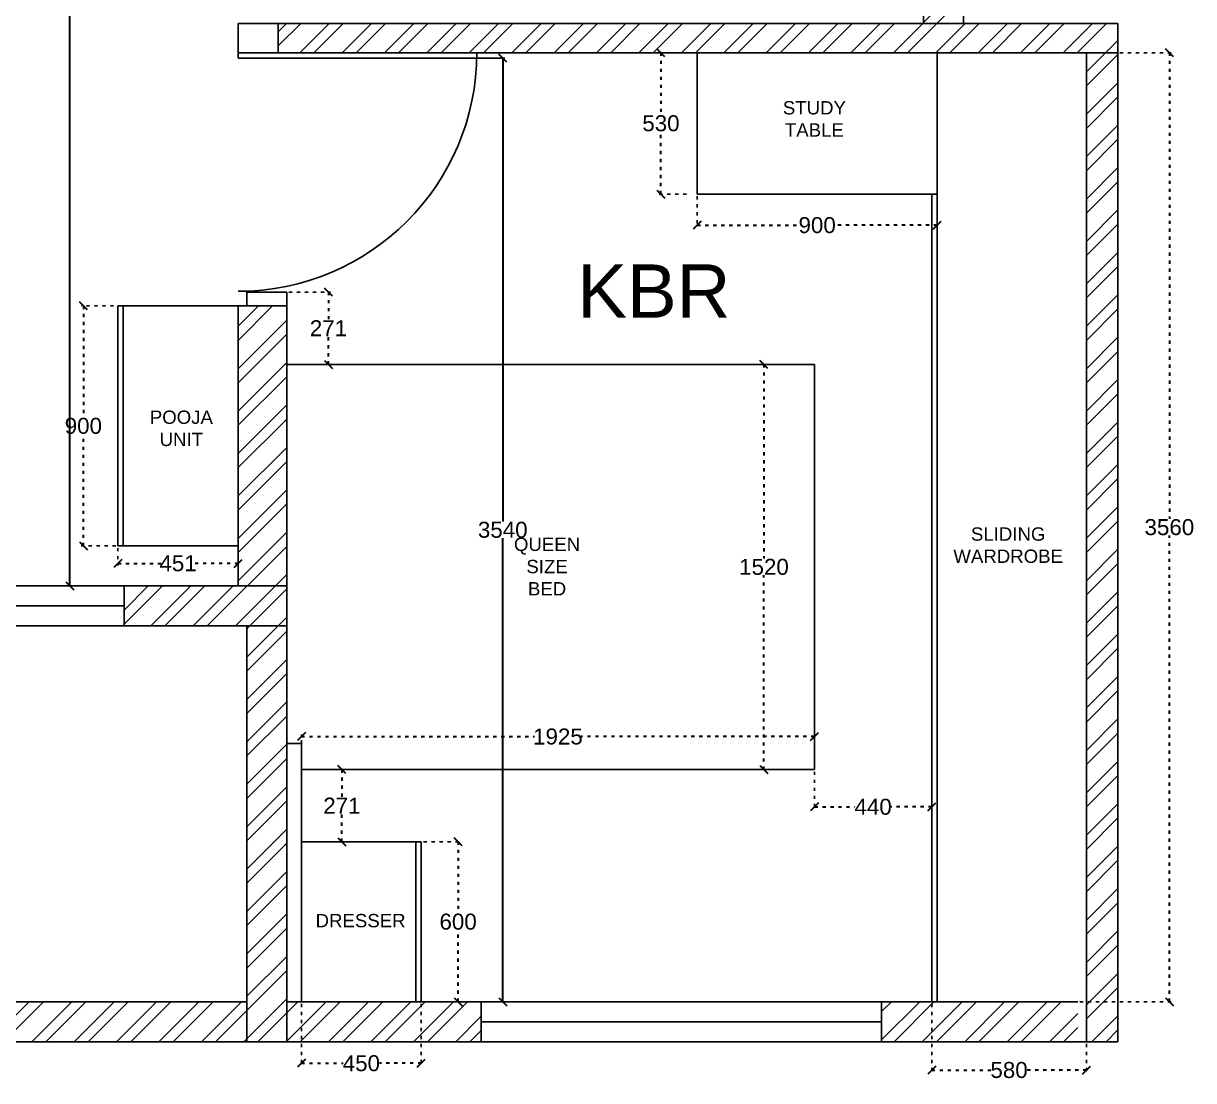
# Model space of a CAD drawing. Header units: millimetres. Extents: x 220712 to 1505573, y -354410 to 241923.
# Drawn here: x 631164 to 635554, y -354410 to -350444 of the extents above; entities that cross this region are included whole.
import ezdxf

# ---------------------------------------------------------------- set-up
doc = ezdxf.new("R2010")
doc.units = ezdxf.units.MM
doc.header["$MEASUREMENT"] = 0
doc.linetypes.add('ACAD_ISO03W100', pattern=[30, 12, -18])
doc.layers.add('Walls', color=253, linetype='Continuous')
doc.styles.get("Standard").update_dxf_attribs({"font": 'arial.ttf'})
doc.dimstyles.get("Standard").update_dxf_attribs({"dimtxt": 60, "dimasz": 30, "dimexe": 7.75, "dimexo": 8.13, "dimgap": 0.63, "dimtad": 0, "dimtih": 1, "dimtoh": 1, "dimdec": 0, "dimzin": 0, "dimtxsty": 'Standard', "dimblk": 'OBLIQUE', "dimcen": 2.25, "dimclrd": 1, "dimclre": 1, "dimclrt": 1, "dimadec": 0, "dimazin": 0, "dimtfac": 1, "dimtdec": 0, "dimtofl": 0, "dimtmove": 0, "dimatfit": 3, "dimfxl": 1, "dimtolj": 1, "dimtzin": 0, "dimlwd": 30, "dimarcsym": 0})

# ---------------------------------------------------------------- blocks, each defined once
blk = doc.blocks.new('door')
at = {"color": 9, "true_color": 0xc7c8ca}
for p, q in [((873603.6, 225972.1), (872703.6, 225972.1)), ((873603.6, 225952.1), (872703.6, 225952.1)), ((873603.6, 225952.1), (873603.6, 225972.1))]:
    blk.add_line(p, q, dxfattribs=at)
blk.add_arc((873603.6, 225952.1), 900, 90, 180, dxfattribs=at)
blk = doc.blocks.new('_Oblique')
at = {"color": 0, "linetype": 'ByBlock', "lineweight": -2}
blk.add_line((-0.5, -0.5), (0.5, 0.5), dxfattribs=at)
blk = doc.blocks.new('*D1855')
at = {"layer": 'Defpoints', "color": 0, "linetype": 'ACAD_ISO03W100', "transparency": 16777216}
for p in [(632206.5, -353243.5), (632358.5, -353243.5), (632206.5, -353514.5)]:
    blk.add_point(p, dxfattribs=at)
at = {"layer": 'Walls', "color": 1, "linetype": 'ACAD_ISO03W100', "lineweight": -2, "transparency": 16777216}
for p, q in [((632214.6, -353243.5), (632366.3, -353243.5)), ((632214.6, -353514.5), (632366.3, -353514.5))]:
    blk.add_line(p, q, dxfattribs=at)
at = {"layer": 'Walls', "color": 1, "linetype": 'ACAD_ISO03W100', "lineweight": 30, "transparency": 16777216}
for p, q in [((632358.5, -353243.5), (632358.5, -353348.2)), ((632358.5, -353514.5), (632358.5, -353409.8))]:
    blk.add_line(p, q, dxfattribs=at)
at = {"layer": 'Walls', "color": 1, "linetype": 'ACAD_ISO03W100', "lineweight": 30, "transparency": 16777216, "xscale": 30, "yscale": 30, "zscale": 30}
for p, rotation in [((632358.5, -353243.5), 90), ((632358.5, -353514.5), 270)]:
    blk.add_blockref('_Oblique', p, dxfattribs=dict(at, rotation=rotation))
at = {"layer": 'Walls', "color": 1, "linetype": 'ACAD_ISO03W100', "transparency": 16777216, "insert": (632358.5, -353379), "char_height": 60, "attachment_point": 5}
blk.add_mtext('\\A1;271', dxfattribs=at)
blk = doc.blocks.new('*D1856')
at = {"layer": 'Defpoints', "color": 0, "linetype": 'ACAD_ISO03W100', "transparency": 16777216}
for p in [(632151.5, -351452.5), (632308, -351452.5), (632151.5, -351723.5)]:
    blk.add_point(p, dxfattribs=at)
at = {"layer": 'Walls', "color": 1, "linetype": 'ACAD_ISO03W100', "lineweight": -2, "transparency": 16777216}
for p, q in [((632159.6, -351452.5), (632315.8, -351452.5)), ((632159.6, -351723.5), (632315.8, -351723.5))]:
    blk.add_line(p, q, dxfattribs=at)
at = {"layer": 'Walls', "color": 1, "linetype": 'ACAD_ISO03W100', "lineweight": 30, "transparency": 16777216}
for p, q in [((632308, -351452.5), (632308, -351557.2)), ((632308, -351723.5), (632308, -351618.8))]:
    blk.add_line(p, q, dxfattribs=at)
at = {"layer": 'Walls', "color": 1, "linetype": 'ACAD_ISO03W100', "lineweight": 30, "transparency": 16777216, "xscale": 30, "yscale": 30, "zscale": 30}
for p, rotation in [((632308, -351452.5), 90), ((632308, -351723.5), 270)]:
    blk.add_blockref('_Oblique', p, dxfattribs=dict(at, rotation=rotation))
at = {"layer": 'Walls', "color": 1, "linetype": 'ACAD_ISO03W100', "transparency": 16777216, "insert": (632308, -351588), "char_height": 60, "attachment_point": 5}
blk.add_mtext('\\A1;271', dxfattribs=at)
blk = doc.blocks.new('*D1857')
at = {"layer": 'Defpoints', "color": 0, "linetype": 'ACAD_ISO03W100', "transparency": 16777216}
for p in [(634131.5, -353120), (632206.5, -353243.5), (634131.5, -353243.5)]:
    blk.add_point(p, dxfattribs=at)
at = {"layer": 'Walls', "color": 1, "linetype": 'ACAD_ISO03W100', "lineweight": -2, "transparency": 16777216}
for p, q in [((632206.5, -353235.4), (632206.5, -353112.2)), ((634131.5, -353235.4), (634131.5, -353112.2))]:
    blk.add_line(p, q, dxfattribs=at)
at = {"layer": 'Walls', "color": 1, "linetype": 'ACAD_ISO03W100', "lineweight": 30, "transparency": 16777216}
for p, q in [((632206.5, -353120), (633081.4, -353120)), ((634131.5, -353120), (633256.6, -353120))]:
    blk.add_line(p, q, dxfattribs=at)
at = {"layer": 'Walls', "color": 1, "linetype": 'ACAD_ISO03W100', "lineweight": 30, "transparency": 16777216, "xscale": 30, "yscale": 30, "zscale": 30, "rotation": 180}
blk.add_blockref('_Oblique', (632206.5, -353120), dxfattribs=at)
at = {"layer": 'Walls', "color": 1, "linetype": 'ACAD_ISO03W100', "lineweight": 30, "transparency": 16777216, "xscale": 30, "yscale": 30, "zscale": 30}
blk.add_blockref('_Oblique', (634131.5, -353120), dxfattribs=at)
at = {"layer": 'Walls', "color": 1, "linetype": 'ACAD_ISO03W100', "transparency": 16777216, "insert": (633169, -353120), "char_height": 60, "attachment_point": 5}
blk.add_mtext('\\A1;1925', dxfattribs=at)
blk = doc.blocks.new('*D1858')
at = {"layer": 'Defpoints', "color": 0, "linetype": 'ACAD_ISO03W100', "transparency": 16777216}
for p in [(633942, -351723.5), (634115, -351723.5), (634115, -353243.5)]:
    blk.add_point(p, dxfattribs=at)
at = {"layer": 'Walls', "color": 1, "linetype": 'ACAD_ISO03W100', "lineweight": -2, "transparency": 16777216}
for p, q in [((634106.9, -351723.5), (633934.3, -351723.5)), ((634106.9, -353243.5), (633934.3, -353243.5))]:
    blk.add_line(p, q, dxfattribs=at)
at = {"layer": 'Walls', "color": 1, "linetype": 'ACAD_ISO03W100', "lineweight": 30, "transparency": 16777216}
for p, q in [((633942, -351723.5), (633942, -352452.2)), ((633942, -353243.5), (633942, -352514.8))]:
    blk.add_line(p, q, dxfattribs=at)
at = {"layer": 'Walls', "color": 1, "linetype": 'ACAD_ISO03W100', "lineweight": 30, "transparency": 16777216, "xscale": 30, "yscale": 30, "zscale": 30}
for p, rotation in [((633942, -351723.5), 90), ((633942, -353243.5), 270)]:
    blk.add_blockref('_Oblique', p, dxfattribs=dict(at, rotation=rotation))
at = {"layer": 'Walls', "color": 1, "linetype": 'ACAD_ISO03W100', "transparency": 16777216, "insert": (633942, -352483.5), "char_height": 60, "attachment_point": 5}
blk.add_mtext('\\A1;1520', dxfattribs=at)
blk = doc.blocks.new('*D1859')
at = {"layer": 'Defpoints', "color": 0, "linetype": 'ACAD_ISO03W100', "transparency": 16777216}
for p in [(635119.5, -350554.5), (635463, -350554.5), (635119.5, -354114.5)]:
    blk.add_point(p, dxfattribs=at)
at = {"layer": 'Walls', "color": 1, "linetype": 'ACAD_ISO03W100', "lineweight": -2, "transparency": 16777216}
for p, q in [((635127.6, -350554.5), (635470.8, -350554.5)), ((635127.6, -354114.5), (635470.8, -354114.5))]:
    blk.add_line(p, q, dxfattribs=at)
at = {"layer": 'Walls', "color": 1, "linetype": 'ACAD_ISO03W100', "lineweight": 30, "transparency": 16777216}
for p, q in [((635463, -350554.5), (635463, -352303.2)), ((635463, -354114.5), (635463, -352365.8))]:
    blk.add_line(p, q, dxfattribs=at)
at = {"layer": 'Walls', "color": 1, "linetype": 'ACAD_ISO03W100', "lineweight": 30, "transparency": 16777216, "xscale": 30, "yscale": 30, "zscale": 30}
for p, rotation in [((635463, -350554.5), 90), ((635463, -354114.5), 270)]:
    blk.add_blockref('_Oblique', p, dxfattribs=dict(at, rotation=rotation))
at = {"layer": 'Walls', "color": 1, "linetype": 'ACAD_ISO03W100', "transparency": 16777216, "insert": (635463, -352334.5), "char_height": 60, "attachment_point": 5}
blk.add_mtext('\\A1;3560', dxfattribs=at)
blk = doc.blocks.new('*D1860')
at = {"layer": 'Defpoints', "color": 0, "linetype": 'ACAD_ISO03W100', "transparency": 16777216}
for p in [(634571.5, -354114.5), (635151.5, -354114.5), (634571.5, -354371)]:
    blk.add_point(p, dxfattribs=at)
at = {"layer": 'Walls', "color": 1, "linetype": 'ACAD_ISO03W100', "lineweight": -2, "transparency": 16777216}
for p, q in [((634571.5, -354122.6), (634571.5, -354378.8)), ((635151.5, -354122.6), (635151.5, -354378.8))]:
    blk.add_line(p, q, dxfattribs=at)
at = {"layer": 'Walls', "color": 1, "linetype": 'ACAD_ISO03W100', "lineweight": 30, "transparency": 16777216}
for p, q in [((634571.5, -354371), (634794.7, -354371)), ((635151.5, -354371), (634928.3, -354371))]:
    blk.add_line(p, q, dxfattribs=at)
at = {"layer": 'Walls', "color": 1, "linetype": 'ACAD_ISO03W100', "lineweight": 30, "transparency": 16777216, "xscale": 30, "yscale": 30, "zscale": 30, "rotation": 180}
blk.add_blockref('_Oblique', (634571.5, -354371), dxfattribs=at)
at = {"layer": 'Walls', "color": 1, "linetype": 'ACAD_ISO03W100', "lineweight": 30, "transparency": 16777216, "xscale": 30, "yscale": 30, "zscale": 30}
blk.add_blockref('_Oblique', (635151.5, -354371), dxfattribs=at)
at = {"layer": 'Walls', "color": 1, "linetype": 'ACAD_ISO03W100', "transparency": 16777216, "insert": (634861.5, -354371), "char_height": 60, "attachment_point": 5}
blk.add_mtext('\\A1;580', dxfattribs=at)
blk = doc.blocks.new('*D1861')
at = {"layer": 'Defpoints', "color": 0, "linetype": 'ACAD_ISO03W100', "transparency": 16777216}
for p in [(633555.5, -350554.5), (633659.5, -350554.5), (633659.5, -351084.5)]:
    blk.add_point(p, dxfattribs=at)
at = {"layer": 'Walls', "color": 1, "linetype": 'ACAD_ISO03W100', "lineweight": -2, "transparency": 16777216}
for p, q in [((633651.4, -350554.5), (633547.8, -350554.5)), ((633651.4, -351084.5), (633547.8, -351084.5))]:
    blk.add_line(p, q, dxfattribs=at)
at = {"layer": 'Walls', "color": 1, "linetype": 'ACAD_ISO03W100', "lineweight": 30, "transparency": 16777216}
for p, q in [((633555.5, -350554.5), (633555.5, -350788.2)), ((633555.5, -351084.5), (633555.5, -350850.8))]:
    blk.add_line(p, q, dxfattribs=at)
at = {"layer": 'Walls', "color": 1, "linetype": 'ACAD_ISO03W100', "lineweight": 30, "transparency": 16777216, "xscale": 30, "yscale": 30, "zscale": 30}
for p, rotation in [((633555.5, -350554.5), 90), ((633555.5, -351084.5), 270)]:
    blk.add_blockref('_Oblique', p, dxfattribs=dict(at, rotation=rotation))
at = {"layer": 'Walls', "color": 1, "linetype": 'ACAD_ISO03W100', "transparency": 16777216, "insert": (633555.5, -350819.5), "char_height": 60, "attachment_point": 5}
blk.add_mtext('\\A1;530', dxfattribs=at)
blk = doc.blocks.new('*D1862')
at = {"layer": 'Defpoints', "color": 0, "linetype": 'ACAD_ISO03W100', "transparency": 16777216}
for p in [(632656.5, -353514.5), (632794.5, -353514.5), (632656.5, -354114.5)]:
    blk.add_point(p, dxfattribs=at)
at = {"layer": 'Walls', "color": 1, "linetype": 'ACAD_ISO03W100', "lineweight": -2, "transparency": 16777216}
for p, q in [((632664.6, -353514.5), (632802.3, -353514.5)), ((632664.6, -354114.5), (632802.3, -354114.5))]:
    blk.add_line(p, q, dxfattribs=at)
at = {"layer": 'Walls', "color": 1, "linetype": 'ACAD_ISO03W100', "lineweight": 30, "transparency": 16777216}
for p, q in [((632794.5, -353514.5), (632794.5, -353783.2)), ((632794.5, -354114.5), (632794.5, -353845.8))]:
    blk.add_line(p, q, dxfattribs=at)
at = {"layer": 'Walls', "color": 1, "linetype": 'ACAD_ISO03W100', "lineweight": 30, "transparency": 16777216, "xscale": 30, "yscale": 30, "zscale": 30}
for p, rotation in [((632794.5, -353514.5), 90), ((632794.5, -354114.5), 270)]:
    blk.add_blockref('_Oblique', p, dxfattribs=dict(at, rotation=rotation))
at = {"layer": 'Walls', "color": 1, "linetype": 'ACAD_ISO03W100', "transparency": 16777216, "insert": (632794.5, -353814.5), "char_height": 60, "attachment_point": 5}
blk.add_mtext('\\A1;600', dxfattribs=at)
blk = doc.blocks.new('*D1863')
at = {"layer": 'Defpoints', "color": 0, "linetype": 'ACAD_ISO03W100', "transparency": 16777216}
for p in [(632206.5, -354114.5), (632656.5, -354114.5), (632206.5, -354345.5)]:
    blk.add_point(p, dxfattribs=at)
at = {"layer": 'Walls', "color": 1, "linetype": 'ACAD_ISO03W100', "lineweight": -2, "transparency": 16777216}
for p, q in [((632206.5, -354122.6), (632206.5, -354353.2)), ((632656.5, -354122.6), (632656.5, -354353.2))]:
    blk.add_line(p, q, dxfattribs=at)
at = {"layer": 'Walls', "color": 1, "linetype": 'ACAD_ISO03W100', "lineweight": 30, "transparency": 16777216}
for p, q in [((632206.5, -354345.5), (632363.5, -354345.5)), ((632656.5, -354345.5), (632499.5, -354345.5))]:
    blk.add_line(p, q, dxfattribs=at)
at = {"layer": 'Walls', "color": 1, "linetype": 'ACAD_ISO03W100', "lineweight": 30, "transparency": 16777216, "xscale": 30, "yscale": 30, "zscale": 30, "rotation": 180}
blk.add_blockref('_Oblique', (632206.5, -354345.5), dxfattribs=at)
at = {"layer": 'Walls', "color": 1, "linetype": 'ACAD_ISO03W100', "lineweight": 30, "transparency": 16777216, "xscale": 30, "yscale": 30, "zscale": 30}
blk.add_blockref('_Oblique', (632656.5, -354345.5), dxfattribs=at)
at = {"layer": 'Walls', "color": 1, "linetype": 'ACAD_ISO03W100', "transparency": 16777216, "insert": (632431.5, -354345.5), "char_height": 60, "attachment_point": 5}
blk.add_mtext('\\A1;450', dxfattribs=at)
blk = doc.blocks.new('*D1882')
at = {"layer": 'Defpoints', "color": 0, "linetype": 'ACAD_ISO03W100', "transparency": 16777216}
for p in [(631388.5, -351504.5), (631510.3, -351504.5), (631518.4, -352404.5)]:
    blk.add_point(p, dxfattribs=at)
at = {"layer": 'Walls', "color": 1, "linetype": 'ACAD_ISO03W100', "lineweight": -2, "transparency": 16777216}
for p, q in [((631502.1, -351504.5), (631380.8, -351504.5)), ((631510.3, -352404.5), (631380.8, -352404.5))]:
    blk.add_line(p, q, dxfattribs=at)
at = {"layer": 'Walls', "color": 1, "linetype": 'ACAD_ISO03W100', "lineweight": 30, "transparency": 16777216}
for p, q in [((631388.5, -351504.5), (631388.5, -351923.2)), ((631388.5, -352404.5), (631388.5, -351985.8))]:
    blk.add_line(p, q, dxfattribs=at)
at = {"layer": 'Walls', "color": 1, "linetype": 'ACAD_ISO03W100', "lineweight": 30, "transparency": 16777216, "xscale": 30, "yscale": 30, "zscale": 30}
for p, rotation in [((631388.5, -351504.5), 90), ((631388.5, -352404.5), 270)]:
    blk.add_blockref('_Oblique', p, dxfattribs=dict(at, rotation=rotation))
at = {"layer": 'Walls', "color": 1, "linetype": 'ACAD_ISO03W100', "transparency": 16777216, "insert": (631388.5, -351954.5), "char_height": 60, "attachment_point": 5}
blk.add_mtext('\\A1;900', dxfattribs=at)
blk = doc.blocks.new('*D1890')
at = {"layer": 'Defpoints', "color": 0, "linetype": 'ACAD_ISO03W100', "transparency": 16777216}
for p in [(634131.5, -353243.5), (634571.5, -353243.5), (634571.5, -353383.5)]:
    blk.add_point(p, dxfattribs=at)
at = {"layer": 'Walls', "color": 1, "linetype": 'ACAD_ISO03W100', "lineweight": -2, "transparency": 16777216}
for p, q in [((634131.5, -353251.6), (634131.5, -353391.2)), ((634571.5, -353251.6), (634571.5, -353391.2))]:
    blk.add_line(p, q, dxfattribs=at)
at = {"layer": 'Walls', "color": 1, "linetype": 'ACAD_ISO03W100', "lineweight": 30, "transparency": 16777216}
for p, q in [((634131.5, -353383.5), (634283.5, -353383.5)), ((634571.5, -353383.5), (634419.5, -353383.5))]:
    blk.add_line(p, q, dxfattribs=at)
at = {"layer": 'Walls', "color": 1, "linetype": 'ACAD_ISO03W100', "lineweight": 30, "transparency": 16777216, "xscale": 30, "yscale": 30, "zscale": 30, "rotation": 180}
blk.add_blockref('_Oblique', (634131.5, -353383.5), dxfattribs=at)
at = {"layer": 'Walls', "color": 1, "linetype": 'ACAD_ISO03W100', "lineweight": 30, "transparency": 16777216, "xscale": 30, "yscale": 30, "zscale": 30}
blk.add_blockref('_Oblique', (634571.5, -353383.5), dxfattribs=at)
at = {"layer": 'Walls', "color": 1, "linetype": 'ACAD_ISO03W100', "transparency": 16777216, "insert": (634351.5, -353383.5), "char_height": 60, "attachment_point": 5}
blk.add_mtext('\\A1;440', dxfattribs=at)
blk = doc.blocks.new('*D1895')
at = {"layer": 'Defpoints', "color": 0, "linetype": 'ACAD_ISO03W100', "transparency": 16777216}
for p in [(631518.4, -352404.5), (631969.5, -352404.5), (631969.5, -352470)]:
    blk.add_point(p, dxfattribs=at)
at = {"layer": 'Walls', "color": 1, "linetype": 'ACAD_ISO03W100', "lineweight": -2, "transparency": 16777216}
for p, q in [((631518.4, -352412.6), (631518.4, -352477.8)), ((631969.5, -352412.6), (631969.5, -352477.8))]:
    blk.add_line(p, q, dxfattribs=at)
at = {"layer": 'Walls', "color": 1, "linetype": 'ACAD_ISO03W100', "lineweight": 30, "transparency": 16777216}
for p, q in [((631518.4, -352470), (631681.6, -352470)), ((631969.5, -352470), (631806.3, -352470))]:
    blk.add_line(p, q, dxfattribs=at)
at = {"layer": 'Walls', "color": 1, "linetype": 'ACAD_ISO03W100', "lineweight": 30, "transparency": 16777216, "xscale": 30, "yscale": 30, "zscale": 30, "rotation": 180}
blk.add_blockref('_Oblique', (631518.4, -352470), dxfattribs=at)
at = {"layer": 'Walls', "color": 1, "linetype": 'ACAD_ISO03W100', "lineweight": 30, "transparency": 16777216, "xscale": 30, "yscale": 30, "zscale": 30}
blk.add_blockref('_Oblique', (631969.5, -352470), dxfattribs=at)
at = {"layer": 'Walls', "color": 1, "linetype": 'ACAD_ISO03W100', "transparency": 16777216, "insert": (631743.9, -352470), "char_height": 60, "attachment_point": 5}
blk.add_mtext('\\A1;451', dxfattribs=at)
blk = doc.blocks.new('*D1908')
at = {"layer": 'Defpoints', "color": 0, "linetype": 'ACAD_ISO03W100', "transparency": 16777216}
for p in [(633691.5, -351084.5), (634591.5, -351084.5), (633691.5, -351201.5)]:
    blk.add_point(p, dxfattribs=at)
at = {"layer": 'Walls', "color": 1, "linetype": 'ACAD_ISO03W100', "lineweight": -2, "transparency": 16777216}
for p, q in [((633691.5, -351092.6), (633691.5, -351209.2)), ((634591.5, -351092.6), (634591.5, -351209.2))]:
    blk.add_line(p, q, dxfattribs=at)
at = {"layer": 'Walls', "color": 1, "linetype": 'ACAD_ISO03W100', "lineweight": 30, "transparency": 16777216}
for p, q in [((633691.5, -351201.5), (634074.7, -351201.5)), ((634591.5, -351201.5), (634208.3, -351201.5))]:
    blk.add_line(p, q, dxfattribs=at)
at = {"layer": 'Walls', "color": 1, "linetype": 'ACAD_ISO03W100', "lineweight": 30, "transparency": 16777216, "xscale": 30, "yscale": 30, "zscale": 30, "rotation": 180}
blk.add_blockref('_Oblique', (633691.5, -351201.5), dxfattribs=at)
at = {"layer": 'Walls', "color": 1, "linetype": 'ACAD_ISO03W100', "lineweight": 30, "transparency": 16777216, "xscale": 30, "yscale": 30, "zscale": 30}
blk.add_blockref('_Oblique', (634591.5, -351201.5), dxfattribs=at)
at = {"layer": 'Walls', "color": 1, "linetype": 'ACAD_ISO03W100', "transparency": 16777216, "insert": (634141.5, -351201.5), "char_height": 60, "attachment_point": 5}
blk.add_mtext('\\A1;900', dxfattribs=at)
blk = doc.blocks.new('*D2062')
at = {"layer": 'Defpoints', "color": 0, "lineweight": -2, "transparency": 16777216}
for p in [(630786.5, -344670.5), (630786.5, -352554.5), (631337.5, -352554.5)]:
    blk.add_point(p, dxfattribs=at)
at = {"layer": 'Walls', "color": 1, "lineweight": -2, "transparency": 16777216}
for p, q in [((630794.6, -344670.5), (631345.3, -344670.5)), ((630794.6, -352554.5), (631345.3, -352554.5))]:
    blk.add_line(p, q, dxfattribs=at)
at = {"layer": 'Walls', "color": 1, "lineweight": 30, "transparency": 16777216}
for p, q in [((631337.5, -344670.5), (631337.5, -348581.2)), ((631337.5, -352554.5), (631337.5, -348643.8))]:
    blk.add_line(p, q, dxfattribs=at)
at = {"layer": 'Walls', "color": 1, "lineweight": 30, "transparency": 16777216, "xscale": 30, "yscale": 30, "zscale": 30}
for p, rotation in [((631337.5, -344670.5), 90), ((631337.5, -352554.5), 270)]:
    blk.add_blockref('_Oblique', p, dxfattribs=dict(at, rotation=rotation))
at = {"layer": 'Walls', "color": 1, "lineweight": -2, "transparency": 16777216, "insert": (631337.5, -348612.5), "char_height": 60, "attachment_point": 5}
blk.add_mtext('\\A1;7884', dxfattribs=at)
blk = doc.blocks.new('*D2066')
at = {"layer": 'Defpoints', "color": 0, "lineweight": -2, "transparency": 16777216}
for p in [(632151.5, -350574.4), (632962, -350574.4), (632151.5, -354114.5)]:
    blk.add_point(p, dxfattribs=at)
at = {"layer": 'Walls', "color": 1, "lineweight": -2, "transparency": 16777216}
for p, q in [((632159.6, -350574.4), (632969.8, -350574.4)), ((632159.6, -354114.5), (632969.8, -354114.5))]:
    blk.add_line(p, q, dxfattribs=at)
at = {"layer": 'Walls', "color": 1, "lineweight": 30, "transparency": 16777216}
for p, q in [((632962, -350574.4), (632962, -352313.2)), ((632962, -354114.5), (632962, -352375.7))]:
    blk.add_line(p, q, dxfattribs=at)
at = {"layer": 'Walls', "color": 1, "lineweight": 30, "transparency": 16777216, "xscale": 30, "yscale": 30, "zscale": 30}
for p, rotation in [((632962, -350574.4), 90), ((632962, -354114.5), 270)]:
    blk.add_blockref('_Oblique', p, dxfattribs=dict(at, rotation=rotation))
at = {"layer": 'Walls', "color": 1, "lineweight": -2, "transparency": 16777216, "insert": (632962, -352344.4), "char_height": 60, "attachment_point": 5}
blk.add_mtext('\\A1;3540', dxfattribs=at)

msp = doc.modelspace()

# ---------------------------------------------------------------- hatches: boundary and pattern name
at = {"layer": 'Walls', "linetype": 'ACAD_ISO03W100', "true_color": 0xc7c8ca}
h = msp.add_hatch(dxfattribs=at)
h.set_pattern_fill('ANSI32', color=9, scale=300)
h.paths.add_polyline_path([(625551.5, -349366.5), (625401.5, -349366.5), (625401.5, -351726.5), (625551.5, -351726.5)])
h.paths.add_polyline_path([(628556.5, -349366.5), (625551.5, -349366.5), (625551.5, -349516.5), (628556.5, -349516.5)])
h.paths.add_polyline_path([(625551.5, -351726.5), (625401.5, -351726.5), (625401.5, -352977.5), (625551.5, -352977.5)])
h.paths.add_polyline_path([(626247.5, -352827.5), (625551.5, -352827.5), (625551.5, -352977.5), (626247.5, -352977.5)])
h.paths.add_polyline_path([(628419.5, -352827.5), (627745.5, -352827.5), (627745.5, -352977.5), (628419.5, -352977.5)])
h.paths.add_polyline_path([(628569.5, -352704.5), (628419.5, -352704.5), (628419.5, -354114.5), (628569.5, -354114.5)])
h.paths.add_polyline_path([(629147.5, -352554.5), (628419.5, -352554.5), (628419.5, -352573.5), (628419.5, -352704.5), (628569.5, -352704.5), (629147.5, -352704.5)])
h.paths.add_polyline_path([(632001.5, -354114.5), (628419.5, -354114.5), (628419.5, -354264.5), (632001.5, -354264.5)])
h.paths.add_polyline_path([(632151.5, -353145.5), (632151.5, -352704.5), (632001.5, -352704.5), (632001.5, -354264.5), (632151.5, -354264.5)])
h.paths.add_polyline_path([(632151.5, -352554.5), (631541.5, -352554.5), (631541.5, -352704.5), (632151.5, -352704.5)])
h.paths.add_polyline_path([(632151.5, -351504.5), (631969.5, -351504.5), (631969.5, -352554.5), (632151.5, -352554.5)])
h.paths.add_polyline_path([(632881.5, -354114.5), (632151.5, -354114.5), (632151.5, -354264.5), (632881.5, -354264.5)])
h.paths.add_polyline_path([(635119.5, -354114.5), (634383.5, -354114.5), (634383.5, -354264.5), (635119.5, -354264.5)])
h.paths.add_polyline_path([(635269.5, -350554.5), (635151.5, -350554.5), (635151.5, -354264.5), (635269.5, -354264.5)])
h.paths.add_polyline_path([(635269.5, -350444.5), (632119.5, -350444.5), (632119.5, -350554.5), (632864.5, -350554.5), (635269.5, -350554.5)])
h.paths.add_polyline_path([(634691, -349064.5), (634541, -349064.5), (634541, -350444.5), (634691, -350444.5)])
h.paths.add_polyline_path([(635217.5, -348329.5), (635067.5, -348329.5), (635067.5, -348914.5), (632119.5, -348914.5), (632119.5, -349064.5), (635217.5, -349064.5)])
h.paths.add_polyline_path([(632119.5, -348366.5), (631859.5, -348366.5), (631859.5, -349670.5), (632119.5, -349670.5)])
h.paths.add_polyline_path([(635217.5, -346378.5), (635067.5, -346378.5), (635067.5, -346528.5), (635067.5, -347133.5), (635217.5, -347133.5)])
h.paths.add_polyline_path([(635067.5, -346378.5), (633577.5, -346378.5), (633577.5, -346528.5), (635067.5, -346528.5)])
h.paths.add_polyline_path([(633577.5, -346311.5), (632972.5, -346311.5), (632972.5, -346528.5), (633577.5, -346528.5), (633577.5, -346378.5)])
h.paths.add_polyline_path([(633727.5, -344565.5), (631969.5, -344565.5), (631969.5, -344715.5), (632119.5, -344715.5), (633577.5, -344715.5), (633577.5, -346378.5), (633727.5, -346378.5)])
h.paths.add_polyline_path([(632119.5, -344715.5), (631969.5, -344715.5), (631969.5, -347420.5), (632119.5, -347420.5)])
h.paths.add_polyline_path([(630786.5, -344520.5), (628706.5, -344520.5), (628706.5, -344670.5), (630786.5, -344670.5)])
h.paths.add_polyline_path([(628706.5, -344520.5), (628556.5, -344520.5), (628556.5, -345109.5), (628706.5, -345109.5)])
edge = h.paths.add_edge_path()
edge.add_arc((628706.5, -345109.5), 961, 267.386, 270, ccw=False)
edge.add_line((628662.7, -346069.5), (628556.5, -346069.5))
edge.add_line((628556.5, -346069.5), (628556.5, -349516.5))
edge.add_line((628556.5, -349516.5), (628706.5, -349516.5))
edge.add_line((628706.5, -349516.5), (628706.5, -346070.5))
h.paths.add_polyline_path([(627669.5, -347673.5), (625655.5, -347673.5), (625655.5, -347823.5), (627669.5, -347823.5)])
h.paths.add_polyline_path([(625977, -347823.5), (625827, -347823.5), (625827, -349366.5), (625977, -349366.5)])
h.paths.add_polyline_path([(624179.5, -344520.5), (624029.5, -344520.5), (624029.5, -347823.5), (624179.5, -347823.5)])
h.paths.add_polyline_path([(627414.5, -344520.5), (624179.5, -344520.5), (624179.5, -344670.5), (627414.5, -344670.5)])
h.paths.add_polyline_path([(628556.5, -344520.5), (627414.5, -344520.5), (627414.5, -344670.5), (628556.5, -344670.5)])
h.paths.add_polyline_path([(628556.5, -344670.5), (627689.5, -344670.5), (627689.5, -344720.5), (628556.5, -344720.5)])
h.paths.add_polyline_path([(627689.5, -344670.5), (627414.5, -344670.5), (627414.5, -344720.5), (627689.5, -344720.5)])

# ---------------------------------------------------------------- linework, layer by layer
at = {"layer": 'Walls', "color": 18, "true_color": 0x000000}
for p, q in [((634541, -350444.5), (634541, -349064.5)), ((634691, -350444.5), (634691, -349064.5)), ((631969.5, -350554.5), (631969.5, -350444.5)), ((631969.5, -350444.5), (632119.5, -350444.5)), ((632119.5, -350554.5), (632119.5, -350444.5)), ((632119.5, -350444.5), (635269.5, -350444.5)), ((635269.5, -354264.5), (635269.5, -350444.5)), ((631969.5, -350554.5), (632119.5, -350554.5)), ((635269.5, -350554.5), (632119.5, -350554.5)), ((635151.5, -354264.5), (635151.5, -350554.5)), ((632001.5, -351504.5), (632001.5, -351452.5)), ((632001.5, -351452.5), (632151.5, -351452.5)), ((632001.5, -351504.5), (632001.5, -351452.5)), ((632151.5, -353145.5), (632151.5, -351452.5)), ((635151.5, -353145.5), (635151.5, -351452.5)), ((631969.5, -352554.5), (631969.5, -351504.5)), ((632151.5, -351504.5), (631969.5, -351504.5)), ((629147.5, -352554.5), (631541.5, -352554.5)), ((631541.5, -352554.5), (632151.5, -352554.5)), ((631541.5, -352554.5), (631541.5, -352704.5)), ((629147.5, -352629.5), (631541.5, -352629.5)), ((629147.5, -352704.5), (631541.5, -352704.5)), ((631541.5, -352704.5), (632151.5, -352704.5)), ((632001.5, -354264.5), (632001.5, -352704.5)), ((632151.5, -354264.5), (632151.5, -353145.5)), ((632206.5, -353145.5), (632151.5, -353145.5)), ((632206.5, -354114.5), (632206.5, -353145.5)), ((628419.5, -354114.5), (632001.5, -354114.5)), ((632881.5, -354114.5), (632151.5, -354114.5)), ((634383.5, -354114.5), (632881.5, -354114.5)), ((632881.5, -354264.5), (632881.5, -354114.5)), ((635119.5, -354114.5), (634383.5, -354114.5)), ((634383.5, -354264.5), (634383.5, -354114.5)), ((634383.5, -354189.5), (632881.5, -354189.5)), ((628419.5, -354264.5), (632001.5, -354264.5)), ((632881.5, -354264.5), (632001.5, -354264.5)), ((634383.5, -354264.5), (632881.5, -354264.5)), ((634383.5, -354264.5), (635269.5, -354264.5))]:
    msp.add_line(p, q, dxfattribs=at)
at = {"layer": 'Walls', "color": 159, "true_color": 0x22346e}
for p, q in [((633691.5, -351084.5), (633691.5, -350554.5)), ((634591.5, -354114.5), (634591.5, -350554.5)), ((634591.5, -351084.5), (633691.5, -351084.5)), ((634571.5, -354114.5), (634571.5, -351084.5)), ((631518.4, -352404.5), (631518.4, -351504.5)), ((631969.5, -351504.5), (631518.4, -351504.5)), ((631538.4, -352404.5), (631538.4, -351504.5)), ((631569.5, -351504.5), (631549.5, -351504.5)), ((634131.5, -351723.5), (632151.5, -351723.5)), ((634131.5, -353243.5), (634131.5, -351723.5)), ((631518.4, -352404.5), (631969.5, -352404.5)), ((634131.5, -353243.5), (632206.5, -353243.5)), ((632656.5, -353514.5), (632206.5, -353514.5)), ((632636.5, -354114.5), (632636.5, -353514.5)), ((632656.5, -354114.5), (632656.5, -353514.5))]:
    msp.add_line(p, q, dxfattribs=at)

# ---------------------------------------------------------------- block references
at = {"color": 18, "true_color": 0x000000, "xscale": 0.9944444444441011, "yscale": 0.9944444444441011, "zscale": 0.9944444444441011, "rotation": 180.000000000018}
msp.add_blockref('door', (1500719.8, -125857.7), dxfattribs=at)

# ---------------------------------------------------------------- texts
at = {"color": 7, "attachment_point": 1}
for s, insert, char_height in [('\\pxqc;STUDY TABLE', (633990, -350736), 50), ('\\pxqc;KBR', (633388, -351348.5), 200), ('\\pxqc;POOJA\\PUNIT', (631615, -351896.8), 50), ('\\pxqc;SLIDING\\PWARDROBE', (634717, -352335), 50), ('\\pxqc;QUEEN SIZE BED ', (632987, -352373.6), 50), ('\\pxqc;DRESSER', (632287.5, -353785.3), 50)]:
    msp.add_mtext_dynamic_manual_height_columns(s, width=282.386, gutter_width=1213, heights=[0], dxfattribs=dict(at, insert=insert, char_height=char_height))

# ---------------------------------------------------------------- dimensions: what is measured, and where the dimension line sits
at = {"layer": 'Walls', "color": 159, "lineweight": -2, "true_color": 0x22346e}
for base, p1, p2, picture, middle in [((631337.5, -352554.5), (630786.5, -344670.5), (630786.5, -352554.5), '*D2062', (631337.5, -348612.5)), ((632962, -350574.4), (632151.5, -354114.5), (632151.5, -350574.4), '*D2066', (632962, -352344.4))]:
    dim = msp.add_linear_dim(base=base, p1=p1, p2=p2, angle=90, dimstyle='Standard', dxfattribs=at)
    dim.commit()
    dim.dimension.update_dxf_attribs({"geometry": picture, "text_midpoint": middle})
at = {"layer": 'Walls', "color": 159, "linetype": 'ACAD_ISO03W100', "true_color": 0x22346e}
for base, p1, p2, picture, middle in [((633555.5, -350554.5), (633659.5, -351084.5), (633659.5, -350554.5), '*D1861', (633555.5, -350819.5)), ((635463, -350554.5), (635119.5, -354114.5), (635119.5, -350554.5), '*D1859', (635463, -352334.5)), ((632308, -351452.5), (632151.5, -351723.5), (632151.5, -351452.5), '*D1856', (632308, -351588)), ((633942, -351723.5), (634115, -353243.5), (634115, -351723.5), '*D1858', (633942, -352483.5)), ((632358.5, -353243.5), (632206.5, -353514.5), (632206.5, -353243.5), '*D1855', (632358.5, -353379)), ((632794.5, -353514.5), (632656.5, -354114.5), (632656.5, -353514.5), '*D1862', (632794.5, -353814.5))]:
    dim = msp.add_linear_dim(base=base, p1=p1, p2=p2, angle=90, dimstyle='Standard', dxfattribs=at)
    dim.commit()
    dim.dimension.update_dxf_attribs({"geometry": picture, "text_midpoint": middle})
for base, p1, p2, picture, middle in [((633691.5, -351201.5), (634591.5, -351084.5), (633691.5, -351084.5), '*D1908', (634141.5, -351201.5)), ((631969.5, -352470), (631518.4, -352404.5), (631969.5, -352404.5), '*D1895', (631743.9, -352470)), ((634131.5, -353120), (632206.5, -353243.5), (634131.5, -353243.5), '*D1857', (633169, -353120)), ((634571.5, -353383.5), (634131.5, -353243.5), (634571.5, -353243.5), '*D1890', (634351.5, -353383.5)), ((632206.5, -354345.5), (632656.5, -354114.5), (632206.5, -354114.5), '*D1863', (632431.5, -354345.5)), ((634571.5, -354371), (635151.5, -354114.5), (634571.5, -354114.5), '*D1860', (634861.5, -354371))]:
    dim = msp.add_linear_dim(base=base, p1=p1, p2=p2, dimstyle='Standard', dxfattribs=at)
    dim.commit()
    dim.dimension.update_dxf_attribs({"geometry": picture, "text_midpoint": middle})
dim = msp.add_linear_dim(base=(631388.5, -351504.5), p1=(631518.4, -352404.5), p2=(631510.3, -351504.5), angle=90, dimstyle='Standard', dxfattribs=at)
dim.commit()
dim.dimension.update_dxf_attribs({"geometry": '*D1882', "text_midpoint": (631388.5, -351954.5), "dimtype": 160})

doc.saveas('drawing.dxf')
